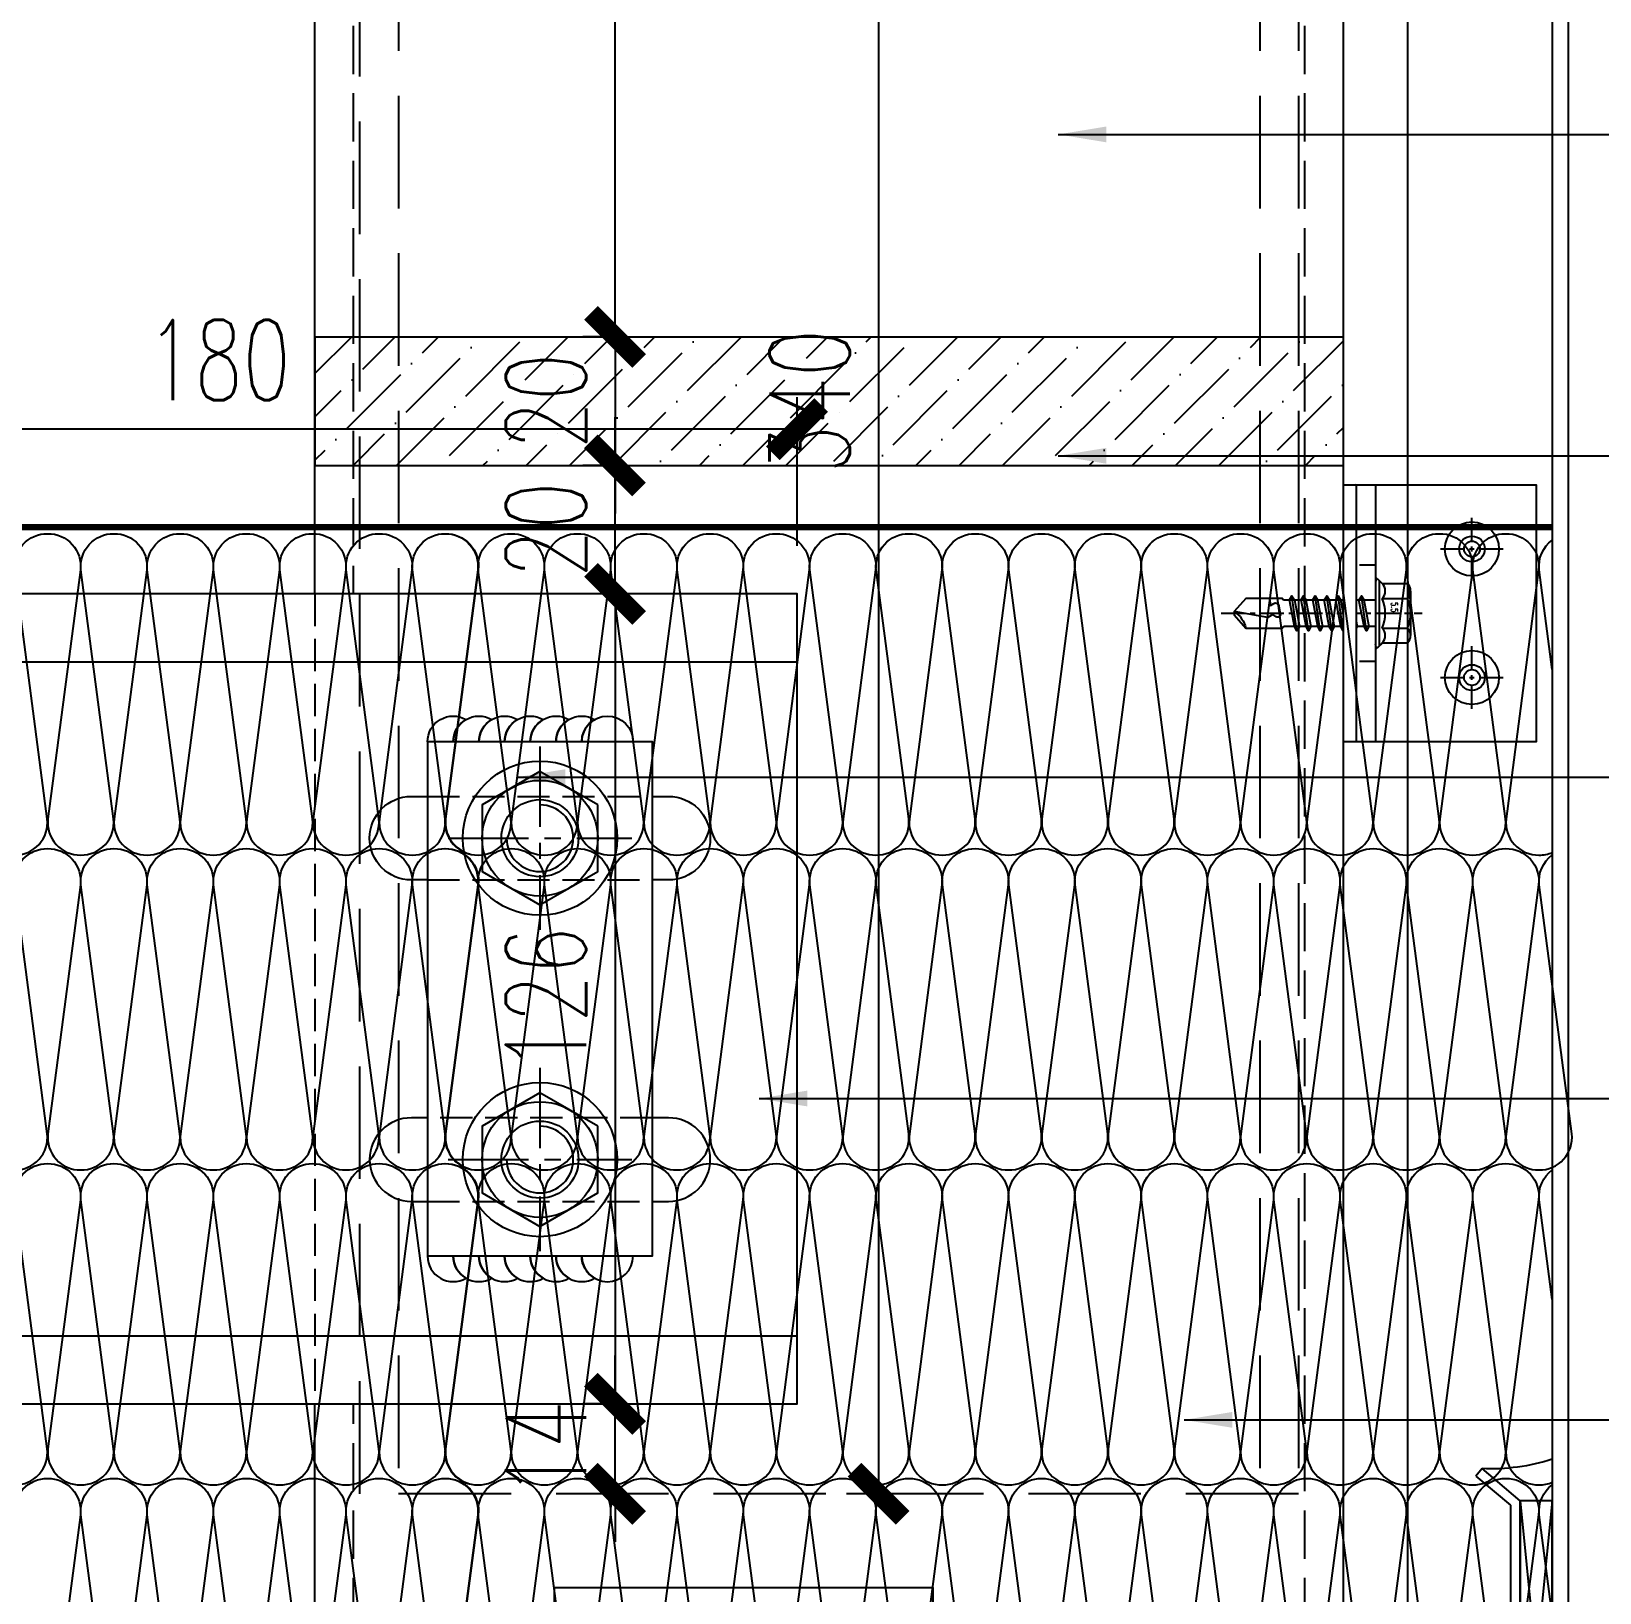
# Model space of a CAD drawing. Extents: x -160106 to 966792, y -663931 to 1550022.
# Drawn here: x -85073.4 to -84829.4, y -98543.8 to -98300.8 of the extents above; entities that cross this region are included whole.
import ezdxf
from ezdxf.enums import TextEntityAlignment as Align

# ---------------------------------------------------------------- set-up
doc = ezdxf.new("R2010")
doc.units = 0
for name, pattern in [('CENTER', [2, 1.25, -0.25, 0.25, -0.25]), ('ZN-CENTER', [2, 1.25, -0.25, 0.25, -0.25]), ('ZN-DASH', [0.35, 0.25, -0.1])]:
    doc.linetypes.add(name, pattern=pattern)
for name, color, linetype in [('!ZN1-填充-8', 8, 'Continuous'), ('!ZN3-不锈钢板幕墙-7', 7, 'Continuous'), ('!ZN3-铝板幕墙-3', 3, 'Continuous'), ('!ZN4-焊缝-8', 8, 'Continuous'), ('!ZN4-辅助材料-1', 1, 'Continuous'), ('!ZN4-配件-11', 11, 'Continuous'), ('!ZN5-钢材投影-40', 40, 'Continuous'), ('!ZN5-铝材投影-112', 112, 'Continuous'), ('!ZN6-虚线-8', 8, 'ZN-DASH'), ('!ZN6-轴线-1', 1, 'ZN-CENTER'), ('DIM', 173, 'Continuous')]:
    doc.layers.add(name, color=color, linetype=linetype)
doc.styles.add('DHTEXT-1', font='ROMANS.shx', dxfattribs={"width": 0.7, "bigfont": 'CHINESE.shx'})
doc.dimstyles.new('ZN5', dxfattribs={"dimscale": 5, "dimtxt": 2.5, "dimasz": 1.5, "dimexe": 1, "dimexo": 2, "dimgap": 0.9, "dimtad": 1, "dimdec": 0, "dimdsep": 46, "dimtxsty": 'DHTEXT-1', "dimblk": 'ARCHTICK', "dimcen": 2.5, "dimclrd": 173, "dimclre": 173, "dimclrt": 7, "dimazin": 2, "dimtfac": 1, "dimtdec": 0, "dimtix": 1, "dimtmove": 2, "dimatfit": 3, "dimfxl": 0, "dimtolj": 1, "dimtzin": 0, "dimarcsym": 0})

# ---------------------------------------------------------------- blocks, each defined once
blk = doc.blocks.new('*U1991')
at = {"ltscale": 10}
for p, q in [((-0.55, -5.12), (-0.55, 5.12)), ((-0.17, 5.48), (0, 4.84)), ((-5.45, -3.46), (-5.45, 3.46)), ((-1.02, 4.62), (-4.95, 4.62)), ((0, -4.84), (0, 4.84)), ((1.42, 2.73), (2.2, -2.73)), ((3.22, 2.73), (4, -2.73)), ((5.02, 2.73), (5.8, -2.73)), ((6.82, 2.73), (7.6, -2.73)), ((8.62, 2.73), (9.4, -2.73)), ((10.42, 2.73), (11.2, -2.73)), ((12.22, 2.73), (13, -2.73)), ((-1.02, 2.31), (-4.95, 2.31)), ((0, 2.08), (14.29, 2.08)), ((-1.02, -2.31), (-4.95, -2.31)), ((14.29, -2.09), (0, -2.09)), ((-1.02, -4.62), (-4.95, -4.62)), ((-0.17, -5.48), (0, -4.84))]:
    blk.add_line(p, q, dxfattribs=at)
at = {"color": 0, "linetype": 'ZN-CENTER', "ltscale": 3}
blk.add_line((24, 0), (-7.28, 0), dxfattribs=at)
at = {"ltscale": 10}
for points in [[(1.83, -2.09), (1.05, 2.08), (1.42, 2.73), (1.79, 2.08), (2.57, -2.09), (2.2, -2.73)], [(3.63, -2.09), (2.85, 2.08), (3.22, 2.73), (3.59, 2.08), (4.37, -2.09), (4, -2.73)], [(5.43, -2.09), (4.65, 2.08), (5.02, 2.73), (5.39, 2.08), (6.17, -2.09), (5.8, -2.73)], [(7.23, -2.09), (6.45, 2.08), (6.82, 2.73), (7.19, 2.08), (7.97, -2.09), (7.6, -2.73)], [(9.03, -2.09), (8.25, 2.08), (8.62, 2.73), (8.99, 2.08), (9.77, -2.09), (9.4, -2.73)], [(10.83, -2.09), (10.05, 2.08), (10.42, 2.73), (10.79, 2.08), (11.57, -2.09), (11.2, -2.73)], [(12.63, -2.09), (11.85, 2.08), (12.22, 2.73), (12.59, 2.08), (13.37, -2.09), (13, -2.73)]]:
    blk.add_lwpolyline(points, close=True, dxfattribs=at)
for points in [[(14.29, -2.09, -0.414214), (14.45, -2.24), (14.45, -2.32), (20.18, -2.32), (22, -0.26), (22, 0.26), (20.18, 2.32), (14.45, 2.32), (14.45, 2.24, -0.414214), (14.29, 2.08)], [(16.51, -2.32), (16.36, -1.2), (15.83, -1.52, -0.530462), (15.03, -1.17), (14.81, 0.1, -0.651316), (15.47, 0.54), (16, 0.21), (16.77, 0.66), (22, -0.26, -0.201226), (20.18, 2.32)]]:
    blk.add_lwpolyline(points, format="xyb", dxfattribs=at)
for centre, radius, start, end in [((7.48, -2.87), 11.32, 132.4922, 138.6064), ((-3.87, 3.46), 1.58, 133.1736, 226.8264), ((0.07, 3.46), 1.58, 133.1736, 226.8264), ((0.13, 0), 5.58, 155.5673, 204.4327), ((4.07, 0), 5.58, 155.5673, 204.4327), ((-3.87, -3.46), 1.58, 133.1736, 226.8264), ((0.07, -3.46), 1.58, 133.1736, 226.8264), ((7.48, 2.87), 11.32, 221.3936, 227.5078)]:
    blk.add_arc(centre, radius, start, end, dxfattribs=at)
at = {"layer": 'Defpoints', "color": 0, "ltscale": 10, "style": 'DHTEXT-1', "width": 0.7}
blk.add_text('5.5', height=1, rotation=90, dxfattribs=at).set_placement((-2.46, -0.93), align=Align.CENTER)
blk = doc.blocks.new('*U2070')
at = {"color": 0, "linetype": 'CENTER', "ltscale": 3}
for p, q in [((0, 4.88), (0, -4.88)), ((4.88, 0), (-4.88, 0))]:
    blk.add_line(p, q, dxfattribs=at)
at = {"linetype": 'ByBlock', "ltscale": 10}
for radius in [4.2, 2, 1.23]:
    blk.add_circle((0, 0), radius, dxfattribs=at)
blk = doc.blocks.new('*U2372')
at = {"layer": '!ZN1-填充-8'}
h = blk.add_hatch(dxfattribs=at)
h.set_pattern_fill('NET3', color=256, scale=0.75, angle=180, style=0)
h.set_pattern_definition([(180, (-1731.706, 294.7402), (-3e-16, -2.38125), []), (240, (-1731.706, 294.7402), (2.062223, -1.190625), []), (300, (-1731.706, 294.7402), (2.062223, 1.190625), [])])
h.paths.add_polyline_path([(20, 0), (-20, 0), (-20, -2), (20, -2)])
at = {"ltscale": 0.125}
blk.add_wipeout([(-20, -30), (20, -30), (20, -5), (-20, -5)], dxfattribs=at).dxf.layer = '!ZN6-虚线-8'
at = {"layer": '!ZN5-铝材投影-112', "ltscale": 0.25}
blk.add_line((-20, -5), (20, -5), dxfattribs=at)
at = {"layer": '!ZN5-铝材投影-112'}
blk.add_lwpolyline([(20, -2), (-20, -2), (-20, -30), (20, -30)], close=True, dxfattribs=at)
at = {"layer": '!ZN6-虚线-8', "linetype": 'ZN-DASH', "ltscale": 10}
for p, q in [((-7.5, -5), (-7.5, -2)), ((7.5, -5), (7.5, -2))]:
    blk.add_line(p, q, dxfattribs=at)
at = {"layer": '!ZN6-虚线-8', "color": 8, "linetype": 'ZN-DASH', "ltscale": 20}
blk.add_line((-20, -10), (20, -10), dxfattribs=at)
at = {"layer": '!ZN4-配件-11', "color": 1, "xscale": -1, "rotation": 270}
for name, p in [('*U1991', (0, -5)), ('*U2070', (-10, -20)), ('*U2070', (10, -20))]:
    blk.add_blockref(name, p, dxfattribs=at)
at = {"ltscale": 0.25}
blk.add_wipeout([(20, 0), (20, -2), (-20, -2), (-20, 0)], dxfattribs=at).dxf.layer = '!ZN4-辅助材料-1'
at = {"layer": '!ZN4-辅助材料-1'}
blk.add_lwpolyline([(20, 0), (-20, 0), (-20, -2), (20, -2)], close=True, dxfattribs=at)
blk = doc.blocks.new('*U2071')
at = {"layer": '!ZN3-铝板幕墙-3'}
blk.add_line((-13.5, -5), (-1221.1, -5), dxfattribs=at)
blk.add_lwpolyline([(-1221.1, -30), (-10, -30, 0.414214), (-8, -28), (-8, -5), (-10.5, -5), (-10.5, -27, -0.414214), (-11, -27.5), (-1221.1, -27.5)], format="xyb", dxfattribs=at)
blk = doc.blocks.new('20250830092254')
at = {"layer": '!ZN1-填充-8', "ltscale": 20}
h = blk.add_hatch(dxfattribs=at)
h.set_pattern_fill('ANSI36', color=256, scale=3)
h.set_pattern_definition([(45, (-125.52, 20), (2.5257, 9.26089), [11.90625, -2.38125, 0, -2.38125])])
h.paths.add_polyline_path([(85, 20), (85, 40), (-75, 40), (-75, 20)])
at = {"layer": '!ZN4-辅助材料-1', "color": 1, "ltscale": 0.1}
for p, q in [((-75, 40), (-75, 20)), ((85, 20), (85, 40))]:
    blk.add_line(p, q, dxfattribs=at)
at = {"layer": '!ZN5-钢材投影-40', "ltscale": 0.3}
for p, q in [((-75, 40), (85, 40)), ((-75, 20), (85, 20))]:
    blk.add_line(p, q, dxfattribs=at)
at = {"layer": '!ZN6-虚线-8', "color": 8, "linetype": 'ZN-DASH', "ltscale": 70}
for p, q in [((-62, 200), (-62, -140)), ((72, 200), (72, -140))]:
    blk.add_line(p, q, dxfattribs=at)
blk.add_lwpolyline([(78, 200), (78, -140), (-68, -140), (-68, 200)], close=True, dxfattribs=at)
blk = doc.blocks.new('20250830085615')
at = {"layer": '!ZN1-填充-8', "const_width": 1}
blk.add_lwpolyline([(297.5, 201.5), (1.5, 201.5)], dxfattribs=at)
at = {"layer": '!ZN1-填充-8', "ltscale": 30, "extrusion": (0, 1.22465e-16, -1)}
for points in [[(-58.24, 150.5, -0.451718), (-63.35, 156.13), (-58.28, 194.87, 0.451718), (-63.4, 200.5, 0.451718), (-68.51, 194.87), (-63.44, 156.13, -0.451718), (-68.55, 150.5, -0.451718), (-73.67, 156.13), (-68.59, 194.87, 0.451718), (-73.71, 200.5, 0.451718), (-78.83, 194.87), (-73.75, 156.13, -0.451718), (-78.87, 150.5, -0.451718), (-83.99, 156.13), (-78.91, 194.87, 0.451718), (-84.03, 200.5, 0.451718), (-89.14, 194.87), (-84.07, 156.13, -0.451718), (-89.19, 150.5, -0.451718), (-94.3, 156.13), (-89.23, 194.87, 0.451718), (-94.34, 200.5, 0.451718), (-99.46, 194.87), (-94.38, 156.13, -0.451718), (-99.5, 150.5, -0.451718), (-104.62, 156.13), (-99.54, 194.87, 0.451718), (-104.66, 200.5, 0.451718), (-109.78, 194.87), (-104.7, 156.13, -0.451718), (-109.82, 150.5, -0.451718), (-114.93, 156.13), (-109.86, 194.87, 0.451718), (-114.98, 200.5, 0.451718), (-120.09, 194.87), (-115.02, 156.13, -0.451718), (-120.13, 150.5, -0.451718), (-125.25, 156.13), (-120.17, 194.87, 0.451718), (-125.29, 200.5, 0.451718), (-130.41, 194.87), (-125.33, 156.13, -0.3706), (-129.06, 150.67, -0.3706)], [(-125.21, 200.5, 0.451718), (-130.33, 194.87), (-125.25, 156.13, -0.451718), (-130.37, 150.5, -0.451718), (-135.49, 156.13), (-130.41, 194.87, 0.451718), (-135.53, 200.5, 0.451718), (-140.65, 194.87), (-135.57, 156.13, -0.451718), (-140.69, 150.5, -0.451718), (-145.8, 156.13), (-140.73, 194.87, 0.451718), (-145.84, 200.5, 0.451718), (-150.96, 194.87), (-145.89, 156.13, -0.451718), (-151, 150.5, -0.451718), (-156.12, 156.13), (-151.04, 194.87, 0.451718), (-156.16, 200.5, 0.451718), (-161.28, 194.87), (-156.2, 156.13, -0.451718), (-161.32, 150.5, -0.451718), (-166.44, 156.13), (-161.36, 194.87, 0.451718), (-166.48, 200.5, 0.451718), (-171.59, 194.87), (-166.52, 156.13, -0.451718), (-171.63, 150.5, -0.451718), (-176.75, 156.13), (-171.68, 194.87, 0.451718), (-176.79, 200.5, 0.451718), (-181.91, 194.87), (-176.83, 156.13, -0.451718), (-181.95, 150.5, -0.451718), (-187.07, 156.13), (-181.99, 194.87, 0.451718), (-187.11, 200.5, 0.451718), (-192.23, 194.87), (-187.15, 156.13, -0.451718), (-192.27, 150.5, -0.451718), (-197.38, 156.13), (-192.31, 194.87, 0.451718), (-197.42, 200.5, 0.451718), (-202.54, 194.87), (-197.47, 156.13, -0.451718), (-202.58, 150.5, -0.451718), (-207.7, 156.13), (-202.62, 194.87, 0.451718), (-207.74, 200.5, 0.451718), (-212.86, 194.87), (-207.78, 156.13, -0.451718), (-212.9, 150.5, -0.451718), (-218.01, 156.13), (-212.94, 194.87, 0.451718), (-218.06, 200.5, 0.451718), (-223.17, 194.87), (-218.1, 156.13, -0.451718), (-223.21, 150.5, -0.451718), (-228.33, 156.13), (-223.25, 194.87, 0.451718), (-228.37, 200.5, 0.451718), (-233.49, 194.87), (-228.41, 156.13, -0.451718), (-233.53, 150.5, -0.451718), (-238.65, 156.13), (-233.57, 194.87, 0.300004), (-236.11, 199.84, 0.300004)], [(-228.37, 200.5, 0.451718), (-233.49, 194.87), (-228.41, 156.13, -0.451718), (-233.53, 150.5, -0.451718), (-238.65, 156.13), (-233.57, 194.87, 0.451718), (-238.69, 200.5, 0.451718), (-243.8, 194.87), (-238.73, 156.13, -0.451718), (-243.85, 150.5, -0.451718), (-248.96, 156.13), (-243.89, 194.87, 0.451718), (-249, 200.5, 0.451718), (-254.12, 194.87), (-249.04, 156.13, -0.451718), (-254.16, 150.5, -0.451718), (-259.28, 156.13), (-254.2, 194.87, 0.451718), (-259.32, 200.5, 0.451718), (-264.44, 194.87), (-259.36, 156.13, -0.451718), (-264.48, 150.5, -0.451718), (-269.59, 156.13), (-264.52, 194.87, 0.451718), (-269.64, 200.5, 0.451718), (-274.75, 194.87), (-269.68, 156.13, -0.451718), (-274.79, 150.5, -0.451718), (-279.91, 156.13), (-274.83, 194.87, 0.451718), (-279.95, 200.5, 0.451718), (-285.07, 194.87), (-279.99, 156.13, -0.451718), (-285.11, 150.5, -0.451718), (-290.23, 156.13), (-285.15, 194.87, 0.451718), (-290.27, 200.5, 0.451718), (-295.38, 194.87), (-290.31, 156.13, -0.451718), (-295.43, 150.5, -0.105439), (-297.5, 150.91, -0.105439)], [(-297.5, 179.35), (-295.47, 194.87, 0.267959), (-297.5, 199.51)], [(-58.24, 101.5, -0.451718), (-63.35, 107.13), (-58.28, 145.87, 0.451718), (-63.4, 151.5, 0.451718), (-68.51, 145.87), (-63.44, 107.13, -0.451718), (-68.55, 101.5, -0.451718), (-73.67, 107.13), (-68.59, 145.87, 0.451718), (-73.71, 151.5, 0.451718), (-78.83, 145.87), (-73.75, 107.13, -0.451718), (-78.87, 101.5, -0.451718), (-83.99, 107.13), (-78.91, 145.87, 0.451718), (-84.03, 151.5, 0.451718), (-89.14, 145.87), (-84.07, 107.13, -0.451718), (-89.19, 101.5, -0.451718), (-94.3, 107.13), (-89.23, 145.87, 0.451718), (-94.34, 151.5, 0.451718), (-99.46, 145.87), (-94.38, 107.13, -0.451718), (-99.5, 101.5, -0.451718), (-104.62, 107.13), (-99.54, 145.87, 0.451718), (-104.66, 151.5, 0.451718), (-109.78, 145.87), (-104.7, 107.13, -0.451718), (-109.82, 101.5, -0.451718), (-114.93, 107.13), (-109.86, 145.87, 0.451718), (-114.98, 151.5, 0.451718), (-120.09, 145.87), (-115.02, 107.13, -0.451718), (-120.13, 101.5, -0.451718), (-125.25, 107.13), (-120.17, 145.87, 0.451718), (-125.29, 151.5, 0.451718), (-130.41, 145.87), (-125.33, 107.13, -0.3706), (-129.06, 101.67, -0.3706)], [(-125.21, 151.5, 0.451718), (-130.33, 145.87), (-125.25, 107.13, -0.451718), (-130.37, 101.5, -0.451718), (-135.49, 107.13), (-130.41, 145.87, 0.451718), (-135.53, 151.5, 0.451718), (-140.65, 145.87), (-135.57, 107.13, -0.451718), (-140.69, 101.5, -0.451718), (-145.8, 107.13), (-140.73, 145.87, 0.451718), (-145.84, 151.5, 0.451718), (-150.96, 145.87), (-145.89, 107.13, -0.451718), (-151, 101.5, -0.451718), (-156.12, 107.13), (-151.04, 145.87, 0.451718), (-156.16, 151.5, 0.451718), (-161.28, 145.87), (-156.2, 107.13, -0.451718), (-161.32, 101.5, -0.451718), (-166.44, 107.13), (-161.36, 145.87, 0.451718), (-166.48, 151.5, 0.451718), (-171.59, 145.87), (-166.52, 107.13, -0.451718), (-171.63, 101.5, -0.451718), (-176.75, 107.13), (-171.68, 145.87, 0.451718), (-176.79, 151.5, 0.451718), (-181.91, 145.87), (-176.83, 107.13, -0.451718), (-181.95, 101.5, -0.451718), (-187.07, 107.13), (-181.99, 145.87, 0.451718), (-187.11, 151.5, 0.451718), (-192.23, 145.87), (-187.15, 107.13, -0.451718), (-192.27, 101.5, -0.451718), (-197.38, 107.13), (-192.31, 145.87, 0.451718), (-197.42, 151.5, 0.451718), (-202.54, 145.87), (-197.47, 107.13, -0.451718), (-202.58, 101.5, -0.451718), (-207.7, 107.13), (-202.62, 145.87, 0.451718), (-207.74, 151.5, 0.451718), (-212.86, 145.87), (-207.78, 107.13, -0.451718), (-212.9, 101.5, -0.451718), (-218.01, 107.13), (-212.94, 145.87, 0.451718), (-218.06, 151.5, 0.451718), (-223.17, 145.87), (-218.1, 107.13, -0.451718), (-223.21, 101.5, -0.451718), (-228.33, 107.13), (-223.25, 145.87, 0.451718), (-228.37, 151.5, 0.451718), (-233.49, 145.87), (-228.41, 107.13, -0.451718), (-233.53, 101.5, -0.451718), (-238.65, 107.13), (-233.57, 145.87, 0.300004), (-236.11, 150.84, 0.300004)], [(-228.37, 151.5, 0.451718), (-233.49, 145.87), (-228.41, 107.13, -0.451718), (-233.53, 101.5, -0.451718), (-238.65, 107.13), (-233.57, 145.87, 0.451718), (-238.69, 151.5, 0.451718), (-243.8, 145.87), (-238.73, 107.13, -0.451718), (-243.85, 101.5, -0.451718), (-248.96, 107.13), (-243.89, 145.87, 0.451718), (-249, 151.5, 0.451718), (-254.12, 145.87), (-249.04, 107.13, -0.451718), (-254.16, 101.5, -0.451718), (-259.28, 107.13), (-254.2, 145.87, 0.451718), (-259.32, 151.5, 0.451718), (-264.44, 145.87), (-259.36, 107.13, -0.451718), (-264.48, 101.5, -0.451718), (-269.59, 107.13), (-264.52, 145.87, 0.451718), (-269.64, 151.5, 0.451718), (-274.75, 145.87), (-269.68, 107.13, -0.451718), (-274.79, 101.5, -0.451718), (-279.91, 107.13), (-274.83, 145.87, 0.451718), (-279.95, 151.5, 0.451718), (-285.07, 145.87), (-279.99, 107.13, -0.451718), (-285.11, 101.5, -0.451718), (-290.23, 107.13), (-285.15, 145.87, 0.451718), (-290.27, 151.5, 0.451718), (-295.38, 145.87), (-290.31, 107.13, -0.451718), (-295.43, 101.5, -0.451718), (-300.54, 107.13), (-295.47, 145.87, 0.267959), (-297.5, 150.51, 0.267959)], [(-58.24, 52.5, -0.451718), (-63.35, 58.13), (-58.28, 96.87, 0.451718), (-63.4, 102.5, 0.451718), (-68.51, 96.87), (-63.44, 58.13, -0.451718), (-68.55, 52.5, -0.451718), (-73.67, 58.13), (-68.59, 96.87, 0.451718), (-73.71, 102.5, 0.451718), (-78.83, 96.87), (-73.75, 58.13, -0.451718), (-78.87, 52.5, -0.451718), (-83.99, 58.13), (-78.91, 96.87, 0.451718), (-84.03, 102.5, 0.451718), (-89.14, 96.87), (-84.07, 58.13, -0.451718), (-89.19, 52.5, -0.451718), (-94.3, 58.13), (-89.23, 96.87, 0.451718), (-94.34, 102.5, 0.451718), (-99.46, 96.87), (-94.38, 58.13, -0.451718), (-99.5, 52.5, -0.451718), (-104.62, 58.13), (-99.54, 96.87, 0.451718), (-104.66, 102.5, 0.451718), (-109.78, 96.87), (-104.7, 58.13, -0.451718), (-109.82, 52.5, -0.451718), (-114.93, 58.13), (-109.86, 96.87, 0.451718), (-114.98, 102.5, 0.451718), (-120.09, 96.87), (-115.02, 58.13, -0.451718), (-120.13, 52.5, -0.451718), (-125.25, 58.13), (-120.17, 96.87, 0.451718), (-125.29, 102.5, 0.451718), (-130.41, 96.87), (-125.33, 58.13, -0.3706), (-129.06, 52.67, -0.3706)], [(-125.21, 102.5, 0.451718), (-130.33, 96.87), (-125.25, 58.13, -0.451718), (-130.37, 52.5, -0.451718), (-135.49, 58.13), (-130.41, 96.87, 0.451718), (-135.53, 102.5, 0.451718), (-140.65, 96.87), (-135.57, 58.13, -0.451718), (-140.69, 52.5, -0.451718), (-145.8, 58.13), (-140.73, 96.87, 0.451718), (-145.84, 102.5, 0.451718), (-150.96, 96.87), (-145.89, 58.13, -0.451718), (-151, 52.5, -0.451718), (-156.12, 58.13), (-151.04, 96.87, 0.451718), (-156.16, 102.5, 0.451718), (-161.28, 96.87), (-156.2, 58.13, -0.451718), (-161.32, 52.5, -0.451718), (-166.44, 58.13), (-161.36, 96.87, 0.451718), (-166.48, 102.5, 0.451718), (-171.59, 96.87), (-166.52, 58.13, -0.451718), (-171.63, 52.5, -0.451718), (-176.75, 58.13), (-171.68, 96.87, 0.451718), (-176.79, 102.5, 0.451718), (-181.91, 96.87), (-176.83, 58.13, -0.451718), (-181.95, 52.5, -0.451718), (-187.07, 58.13), (-181.99, 96.87, 0.451718), (-187.11, 102.5, 0.451718), (-192.23, 96.87), (-187.15, 58.13, -0.451718), (-192.27, 52.5, -0.451718), (-197.38, 58.13), (-192.31, 96.87, 0.451718), (-197.42, 102.5, 0.451718), (-202.54, 96.87), (-197.47, 58.13, -0.451718), (-202.58, 52.5, -0.451718), (-207.7, 58.13), (-202.62, 96.87, 0.451718), (-207.74, 102.5, 0.451718), (-212.86, 96.87), (-207.78, 58.13, -0.451718), (-212.9, 52.5, -0.451718), (-218.01, 58.13), (-212.94, 96.87, 0.451718), (-218.06, 102.5, 0.451718), (-223.17, 96.87), (-218.1, 58.13, -0.451718), (-223.21, 52.5, -0.451718), (-228.33, 58.13), (-223.25, 96.87, 0.451718), (-228.37, 102.5, 0.451718), (-233.49, 96.87), (-228.41, 58.13, -0.451718), (-233.53, 52.5, -0.451718), (-238.65, 58.13), (-233.57, 96.87, 0.300004), (-236.11, 101.84, 0.300004)], [(-228.37, 102.5, 0.451718), (-233.49, 96.87), (-228.41, 58.13, -0.451718), (-233.53, 52.5, -0.451718), (-238.65, 58.13), (-233.57, 96.87, 0.451718), (-238.69, 102.5, 0.451718), (-243.8, 96.87), (-238.73, 58.13, -0.451718), (-243.85, 52.5, -0.451718), (-248.96, 58.13), (-243.89, 96.87, 0.451718), (-249, 102.5, 0.451718), (-254.12, 96.87), (-249.04, 58.13, -0.451718), (-254.16, 52.5, -0.451718), (-259.28, 58.13), (-254.2, 96.87, 0.451718), (-259.32, 102.5, 0.451718), (-264.44, 96.87), (-259.36, 58.13, -0.451718), (-264.48, 52.5, -0.451718), (-269.59, 58.13), (-264.52, 96.87, 0.451718), (-269.64, 102.5, 0.451718), (-274.75, 96.87), (-269.68, 58.13, -0.451718), (-274.79, 52.5, -0.451718), (-279.91, 58.13), (-274.83, 96.87, 0.451718), (-279.95, 102.5, 0.451718), (-285.07, 96.87), (-279.99, 58.13, -0.451718), (-285.11, 52.5, -0.451718), (-290.23, 58.13), (-285.15, 96.87, 0.451718), (-290.27, 102.5, 0.451718), (-295.38, 96.87), (-290.31, 58.13, -0.451718), (-295.43, 52.5, -0.105439), (-297.5, 52.91, -0.105439)], [(-297.5, 81.35), (-295.47, 96.87, 0.267959), (-297.5, 101.51)], [(-58.28, 47.87, 0.451718), (-63.4, 53.5, 0.451718), (-68.51, 47.87), (-63.44, 9.13, -0.451718)], [(-73.67, 9.13), (-68.59, 47.87, 0.451718), (-73.71, 53.5, 0.451718), (-78.83, 47.87), (-73.75, 9.13, -0.451718)], [(-83.99, 9.13), (-78.91, 47.87, 0.451718), (-84.03, 53.5, 0.451718), (-89.14, 47.87), (-84.07, 9.13, -0.451718)], [(-94.3, 9.13), (-89.23, 47.87, 0.451718), (-94.34, 53.5, 0.451718), (-99.46, 47.87), (-94.38, 9.13, -0.451718)], [(-104.62, 9.13), (-99.54, 47.87, 0.451718), (-104.66, 53.5, 0.451718), (-109.78, 47.87), (-104.7, 9.13, -0.451718)], [(-114.93, 9.13), (-109.86, 47.87, 0.451718), (-114.98, 53.5, 0.451718), (-120.09, 47.87), (-115.02, 9.13, -0.451718)], [(-125.25, 9.13), (-120.17, 47.87, 0.451718), (-125.29, 53.5, 0.451718), (-130.41, 47.87), (-125.33, 9.13, -0.3706)], [(-125.21, 53.5, 0.451718), (-130.33, 47.87), (-125.25, 9.13, -0.451718)], [(-135.49, 9.13), (-130.41, 47.87, 0.451718), (-135.53, 53.5, 0.451718), (-140.65, 47.87), (-135.57, 9.13, -0.451718)], [(-145.8, 9.13), (-140.73, 47.87, 0.451718), (-145.84, 53.5, 0.451718), (-150.96, 47.87), (-145.89, 9.13, -0.451718)], [(-156.12, 9.13), (-151.04, 47.87, 0.451718), (-156.16, 53.5, 0.451718), (-161.28, 47.87), (-156.2, 9.13, -0.451718)], [(-166.44, 9.13), (-161.36, 47.87, 0.451718), (-166.48, 53.5, 0.451718), (-171.59, 47.87), (-166.52, 9.13, -0.451718)], [(-176.75, 9.13), (-171.68, 47.87, 0.451718), (-176.79, 53.5, 0.451718), (-181.91, 47.87), (-176.83, 9.13, -0.451718)], [(-187.07, 9.13), (-181.99, 47.87, 0.451718), (-187.11, 53.5, 0.451718), (-192.23, 47.87), (-187.15, 9.13, -0.451718)], [(-197.38, 9.13), (-192.31, 47.87, 0.451718), (-197.42, 53.5, 0.451718), (-202.54, 47.87), (-197.47, 9.13, -0.451718)], [(-207.7, 9.13), (-202.62, 47.87, 0.451718), (-207.74, 53.5, 0.451718), (-212.86, 47.87), (-207.78, 9.13, -0.451718)], [(-218.01, 9.13), (-212.94, 47.87, 0.451718), (-218.06, 53.5, 0.451718), (-223.17, 47.87), (-218.1, 9.13, -0.451718)], [(-228.33, 9.13), (-223.25, 47.87, 0.451718), (-228.37, 53.5, 0.451718), (-233.49, 47.87), (-228.41, 9.13, -0.451718)], [(-238.65, 9.13), (-233.57, 47.87, 0.300004), (-236.11, 52.84, 0.300004)], [(-228.37, 53.5, 0.451718), (-233.49, 47.87), (-228.41, 9.13, -0.451718)], [(-238.65, 9.13), (-233.57, 47.87, 0.451718), (-238.69, 53.5, 0.451718), (-243.8, 47.87), (-238.73, 9.13, -0.451718)], [(-248.96, 9.13), (-243.89, 47.87, 0.451718), (-249, 53.5, 0.451718), (-254.12, 47.87), (-249.04, 9.13, -0.451718)], [(-259.28, 9.13), (-254.2, 47.87, 0.451718), (-259.32, 53.5, 0.451718), (-264.44, 47.87), (-259.36, 9.13, -0.451718)], [(-269.59, 9.13), (-264.52, 47.87, 0.451718), (-269.64, 53.5, 0.451718), (-274.75, 47.87), (-269.68, 9.13, -0.451718)], [(-279.91, 9.13), (-274.83, 47.87, 0.451718), (-279.95, 53.5, 0.451718), (-285.07, 47.87), (-279.99, 9.13, -0.451718)], [(-290.23, 9.13), (-285.15, 47.87, 0.451718), (-290.27, 53.5, 0.451718), (-295.38, 47.87), (-290.31, 9.13, -0.451718)], [(-297.5, 32.35), (-295.47, 47.87, 0.267959), (-297.5, 52.51)]]:
    blk.add_lwpolyline(points, format="xyb", dxfattribs=at)
at = {"layer": '!ZN3-不锈钢板幕墙-7'}
for p, q in [((286.58, 55.03), (285.61, 53.88)), ((285.61, 53.88), (291, 49.33)), ((292.5, 50.03), (286.58, 55.03))]:
    blk.add_line(p, q, dxfattribs=at)
blk.add_lwpolyline([(291, 49.33), (291, 1.5), (1.5, 1.5), (1.5, 216.05), (11.31, 228.49), (10.13, 229.42), (0, 216.57), (0, 0), (292.5, 0), (292.5, 50.03)], dxfattribs=at)
at = {"layer": '!ZN4-辅助材料-1', "ltscale": 0.1}
for p, q in [((297.5, 50.03), (292.5, 0)), ((292.5, 50.03), (297.5, 0))]:
    blk.add_line(p, q, dxfattribs=at)
blk.add_lwpolyline([(297.5, 56.51, -0.091199), (286.58, 55.03, 1.546324)], format="xyb", dxfattribs=at)
blk.add_lwpolyline([(292.5, 0), (297.5, 0), (297.5, 50.03), (292.5, 50.03)], close=True, dxfattribs=at)
at = {"ltscale": 20}
blk.add_lwpolyline([(142.19, 36.5), (142.19, 1.5), (201.19, 1.5), (201.19, 36.5)], close=True, dxfattribs=at)
blk = doc.blocks.new('_ArchTick')
at = {"color": 0, "linetype": 'ByBlock', "const_width": 0.4}
blk.add_lwpolyline([(-0.5, -0.5), (0.5, 0.5)], dxfattribs=at)
blk = doc.blocks.new('*D2094')
at = {"layer": 'Defpoints', "color": 0, "ltscale": 50, "transparency": 16777216}
for p in [(-84972.05, -98388.37), (-84982.55, -98514.37), (-84972.05, -98514.37)]:
    blk.add_point(p, dxfattribs=at)
at = {"layer": 'DIM', "color": 173, "linetype": 'ByBlock', "lineweight": -2, "ltscale": 50, "transparency": 16777216}
for p, q in [((-84982.05, -98388.37), (-84987.55, -98388.37)), ((-84982.55, -98388.37), (-84982.55, -98514.37)), ((-84982.05, -98514.37), (-84987.55, -98514.37))]:
    blk.add_line(p, q, dxfattribs=at)
at = {"layer": 'DIM', "color": 173, "lineweight": -2, "ltscale": 50, "transparency": 16777216, "xscale": 7.5, "yscale": 7.5, "zscale": 7.5}
for p, rotation in [((-84982.55, -98388.37), 90), ((-84982.55, -98514.37), 270)]:
    blk.add_blockref('_ArchTick', p, dxfattribs=dict(at, rotation=rotation))
at = {"layer": 'DIM', "color": 7, "ltscale": 50, "transparency": 16777216, "insert": (-84993.3, -98451.37), "char_height": 12.5, "attachment_point": 5, "rotation": 90, "style": 'DHTEXT-1'}
blk.add_mtext('\\A1;126', dxfattribs=at)
blk = doc.blocks.new('*D2095')
at = {"layer": 'Defpoints', "color": 0, "ltscale": 50, "transparency": 16777216}
for p in [(-84982.55, -98368.37), (-84972.05, -98368.37), (-84972.05, -98388.37)]:
    blk.add_point(p, dxfattribs=at)
at = {"layer": 'DIM', "color": 173, "linetype": 'ByBlock', "lineweight": -2, "ltscale": 50, "transparency": 16777216}
for p, q in [((-84982.55, -98368.37), (-84982.55, -98360.87)), ((-84982.05, -98368.37), (-84987.55, -98368.37)), ((-84982.55, -98388.37), (-84982.55, -98368.37)), ((-84982.05, -98388.37), (-84987.55, -98388.37)), ((-84982.55, -98388.37), (-84982.55, -98395.87))]:
    blk.add_line(p, q, dxfattribs=at)
at = {"layer": 'DIM', "color": 173, "lineweight": -2, "ltscale": 50, "transparency": 16777216, "xscale": 7.5, "yscale": 7.5, "zscale": 7.5}
for p, rotation in [((-84982.55, -98368.37), 270), ((-84982.55, -98388.37), 90)]:
    blk.add_blockref('_ArchTick', p, dxfattribs=dict(at, rotation=rotation))
at = {"layer": 'DIM', "color": 7, "ltscale": 50, "transparency": 16777216, "insert": (-84993.3, -98378.37), "char_height": 12.5, "attachment_point": 5, "rotation": 90, "style": 'DHTEXT-1'}
blk.add_mtext('\\A1;20', dxfattribs=at)
blk = doc.blocks.new('*D2096')
at = {"layer": 'Defpoints', "color": 0, "ltscale": 50, "transparency": 16777216}
for p in [(-84972.05, -98348.37), (-84982.55, -98368.37), (-84972.05, -98368.37)]:
    blk.add_point(p, dxfattribs=at)
at = {"layer": 'DIM', "color": 173, "linetype": 'ByBlock', "lineweight": -2, "ltscale": 50, "transparency": 16777216}
for p, q in [((-84982.55, -98348.37), (-84982.55, -98340.87)), ((-84982.05, -98348.37), (-84987.55, -98348.37)), ((-84982.55, -98348.37), (-84982.55, -98368.37)), ((-84982.05, -98368.37), (-84987.55, -98368.37)), ((-84982.55, -98368.37), (-84982.55, -98375.87))]:
    blk.add_line(p, q, dxfattribs=at)
at = {"layer": 'DIM', "color": 173, "lineweight": -2, "ltscale": 50, "transparency": 16777216, "xscale": 7.5, "yscale": 7.5, "zscale": 7.5}
for p, rotation in [((-84982.55, -98348.37), 270), ((-84982.55, -98368.37), 90)]:
    blk.add_blockref('_ArchTick', p, dxfattribs=dict(at, rotation=rotation))
at = {"layer": 'DIM', "color": 7, "ltscale": 50, "transparency": 16777216, "insert": (-84993.3, -98358.37), "char_height": 12.5, "attachment_point": 5, "rotation": 90, "style": 'DHTEXT-1'}
blk.add_mtext('\\A1;20', dxfattribs=at)
blk = doc.blocks.new('*D2097')
at = {"layer": 'Defpoints', "color": 0, "ltscale": 50, "transparency": 16777216}
for p in [(-84982.55, -98188.37), (-84972.05, -98188.37), (-84972.05, -98348.37)]:
    blk.add_point(p, dxfattribs=at)
at = {"layer": 'DIM', "color": 173, "linetype": 'ByBlock', "lineweight": -2, "ltscale": 50, "transparency": 16777216}
for p, q in [((-84982.05, -98188.37), (-84987.55, -98188.37)), ((-84982.55, -98348.37), (-84982.55, -98188.37)), ((-84982.05, -98348.37), (-84987.55, -98348.37))]:
    blk.add_line(p, q, dxfattribs=at)
at = {"layer": 'DIM', "color": 173, "lineweight": -2, "ltscale": 50, "transparency": 16777216, "xscale": 7.5, "yscale": 7.5, "zscale": 7.5}
for p, rotation in [((-84982.55, -98188.37), 90), ((-84982.55, -98348.37), 270)]:
    blk.add_blockref('_ArchTick', p, dxfattribs=dict(at, rotation=rotation))
at = {"layer": 'DIM', "color": 7, "ltscale": 50, "transparency": 16777216, "insert": (-84993.3, -98268.37), "char_height": 12.5, "attachment_point": 5, "rotation": 90, "style": 'DHTEXT-1'}
blk.add_mtext('\\A1;160', dxfattribs=at)
blk = doc.blocks.new('*D2098')
at = {"layer": 'Defpoints', "color": 0, "ltscale": 50, "transparency": 16777216}
for p in [(-84982.55, -98514.37), (-84972.05, -98514.37), (-84969.19, -98528.37)]:
    blk.add_point(p, dxfattribs=at)
at = {"layer": 'DIM', "color": 173, "linetype": 'ByBlock', "lineweight": -2, "ltscale": 50, "transparency": 16777216}
for p, q in [((-84982.55, -98514.37), (-84982.55, -98506.87)), ((-84982.05, -98514.37), (-84987.55, -98514.37)), ((-84982.55, -98528.37), (-84982.55, -98514.37)), ((-84979.19, -98528.37), (-84987.55, -98528.37)), ((-84982.55, -98528.37), (-84982.55, -98535.87))]:
    blk.add_line(p, q, dxfattribs=at)
at = {"layer": 'DIM', "color": 173, "lineweight": -2, "ltscale": 50, "transparency": 16777216, "xscale": 7.5, "yscale": 7.5, "zscale": 7.5}
for p, rotation in [((-84982.55, -98514.37), 270), ((-84982.55, -98528.37), 90)]:
    blk.add_blockref('_ArchTick', p, dxfattribs=dict(at, rotation=rotation))
at = {"layer": 'DIM', "color": 7, "ltscale": 50, "transparency": 16777216, "insert": (-84993.3, -98521.37), "char_height": 12.5, "attachment_point": 5, "rotation": 90, "style": 'DHTEXT-1'}
blk.add_mtext('\\A1;14', dxfattribs=at)
blk = doc.blocks.new('*D2099')
at = {"layer": 'Defpoints', "color": 0, "ltscale": 50, "transparency": 16777216}
for p in [(-84941.53, -98188.37), (-84929.19, -98188.37), (-84929.19, -98528.37)]:
    blk.add_point(p, dxfattribs=at)
at = {"layer": 'DIM', "color": 173, "linetype": 'ByBlock', "lineweight": -2, "ltscale": 50, "transparency": 16777216}
for p, q in [((-84939.19, -98188.37), (-84946.53, -98188.37)), ((-84941.53, -98528.37), (-84941.53, -98188.37)), ((-84939.19, -98528.37), (-84946.53, -98528.37))]:
    blk.add_line(p, q, dxfattribs=at)
at = {"layer": 'DIM', "color": 173, "lineweight": -2, "ltscale": 50, "transparency": 16777216, "xscale": 7.5, "yscale": 7.5, "zscale": 7.5}
for p, rotation in [((-84941.53, -98188.37), 90), ((-84941.53, -98528.37), 270)]:
    blk.add_blockref('_ArchTick', p, dxfattribs=dict(at, rotation=rotation))
at = {"layer": 'DIM', "color": 7, "ltscale": 50, "transparency": 16777216, "insert": (-84952.28, -98358.37), "char_height": 12.5, "attachment_point": 5, "rotation": 90, "style": 'DHTEXT-1'}
blk.add_mtext('\\A1;340', dxfattribs=at)
blk = doc.blocks.new('*D2106')
at = {"layer": 'Defpoints', "color": 0, "ltscale": 50, "transparency": 16777216}
for p in [(-84834.23, -98241.37), (-84834.23, -99462.47), (-84761.93, -99462.47)]:
    blk.add_point(p, dxfattribs=at)
at = {"layer": 'DIM', "color": 173, "linetype": 'ByBlock', "lineweight": -2, "ltscale": 50, "transparency": 16777216}
for p, q in [((-84824.23, -98241.37), (-84756.93, -98241.37)), ((-84761.93, -98241.37), (-84761.93, -99462.47)), ((-84824.23, -99462.47), (-84756.93, -99462.47))]:
    blk.add_line(p, q, dxfattribs=at)
at = {"layer": 'DIM', "color": 173, "lineweight": -2, "ltscale": 50, "transparency": 16777216, "xscale": 7.5, "yscale": 7.5, "zscale": 7.5}
for p, rotation in [((-84761.93, -98241.37), 90), ((-84761.93, -99462.47), 270)]:
    blk.add_blockref('_ArchTick', p, dxfattribs=dict(at, rotation=rotation))
at = {"layer": 'DIM', "color": 7, "ltscale": 50, "transparency": 16777216, "insert": (-84772.68, -98851.92), "char_height": 12.5, "attachment_point": 5, "rotation": 90, "style": 'DHTEXT-1'}
blk.add_mtext('\\A1;DIM', dxfattribs=at)
blk = doc.blocks.new('*D2108')
at = {"layer": 'Defpoints', "color": 0, "ltscale": 50, "transparency": 16777216}
for p in [(-85134.23, -98362.74), (-85134.23, -98390.87), (-84954.23, -98390.87)]:
    blk.add_point(p, dxfattribs=at)
at = {"layer": 'DIM', "color": 173, "linetype": 'ByBlock', "lineweight": -2, "ltscale": 50, "transparency": 16777216}
for p, q in [((-85134.23, -98380.87), (-85134.23, -98357.74)), ((-84954.23, -98380.87), (-84954.23, -98357.74)), ((-84954.23, -98362.74), (-85134.23, -98362.74))]:
    blk.add_line(p, q, dxfattribs=at)
at = {"layer": 'DIM', "color": 173, "lineweight": -2, "ltscale": 50, "transparency": 16777216, "xscale": 7.5, "yscale": 7.5, "zscale": 7.5, "rotation": 180}
blk.add_blockref('_ArchTick', (-85134.23, -98362.74), dxfattribs=at)
at = {"layer": 'DIM', "color": 173, "lineweight": -2, "ltscale": 50, "transparency": 16777216, "xscale": 7.5, "yscale": 7.5, "zscale": 7.5}
blk.add_blockref('_ArchTick', (-84954.23, -98362.74), dxfattribs=at)
at = {"layer": 'DIM', "color": 7, "ltscale": 50, "transparency": 16777216, "insert": (-85044.23, -98351.99), "char_height": 12.5, "attachment_point": 5, "style": 'DHTEXT-1'}
blk.add_mtext('\\A1;180', dxfattribs=at)
blk = doc.blocks.new('*U2363')
at = {"linetype": 'ZN-DASH', "ltscale": 20}
blk.add_wipeout([(-180, -63), (0, -63), (0, 63), (-180, 63)], dxfattribs=at).dxf.layer = '!ZN6-虚线-8'
at = {"layer": '!ZN4-焊缝-8', "ltscale": 0.1}
h = blk.add_hatch(color=256, dxfattribs=at)
edge = h.paths.add_edge_path()
edge.add_line((-174, 63), (-180, 63))
edge.add_line((-180, 63), (-180, 69))
edge.add_arc((-180, 63), 6, 0, 90, ccw=False)
h = blk.add_hatch(color=256, dxfattribs=at)
edge = h.paths.add_edge_path()
edge.add_line((-174, -63), (-180, -63))
edge.add_line((-180, -63), (-180, -69))
edge.add_arc((-180, -63), 6, 270, 360)
for points in [[(-174, 63), (-180, 63), (-180, 69, -0.414214)], [(-174, -63), (-180, -63), (-180, -69, 0.414214)]]:
    blk.add_lwpolyline(points, format="xyb", close=True, dxfattribs=at)
at = {"layer": '!ZN4-焊缝-8', "color": 8, "ltscale": 20}
blk.add_lwpolyline([(-180, -63, 1), (-180, -51, -0.267949), (-174.8, -54, 0.57735), (-180, -45, -0.267949), (-174.8, -48, 0.57735), (-180, -39, -0.267949), (-174.8, -42, 0.57735), (-180, -33, -0.267949), (-174.8, -36, 0.57735), (-180, -27, -0.267949), (-174.8, -30, 0.57735), (-180, -21, -0.267949), (-174.8, -24, 0.57735), (-180, -15, -0.267949), (-174.8, -18, 0.57735), (-180, -9, -0.267949), (-174.8, -12, 0.57735), (-180, -3, -0.267949), (-174.8, -6, 0.57735), (-180, 3, -0.267949), (-174.8, 0, 0.57735), (-180, 9, -0.267949), (-174.8, 6, 0.57735), (-180, 15, -0.267949), (-174.8, 12, 0.57735), (-180, 21, -0.267949), (-174.8, 18, 0.57735), (-180, 27, -0.267949), (-174.8, 24, 0.57735), (-180, 33, -0.267949), (-174.8, 30, 0.57735), (-180, 39, -0.267949), (-174.8, 36, 0.57735), (-180, 45, -0.267949), (-174.8, 42, 0.57735), (-180, 51, -0.267949), (-174.8, 48, 0.57735), (-180, 57, -0.267949), (-174.8, 54, 0.57735), (-180, 63)], format="xyb", dxfattribs=at)
at = {"layer": '!ZN4-焊缝-8', "ltscale": 0.1}
for points in [[(-57.5, 40, -0.57735), (-51.5, 43.46, 0.267949), (-53.5, 40, -0.57735), (-47.5, 43.46, 0.267949), (-49.5, 40, -0.57735), (-43.5, 43.46, 0.267949), (-45.5, 40, -0.57735), (-39.5, 43.46, 0.267949), (-41.5, 40, -0.57735), (-35.5, 43.46, 0.267949), (-37.5, 40, -0.57735), (-31.5, 43.46, 0.267949), (-33.5, 40, -1), (-25.5, 40, -1)], [(-57.5, -40, 0.57735), (-51.5, -43.46, -0.267949), (-53.5, -40, 0.57735), (-47.5, -43.46, -0.267949), (-49.5, -40, 0.57735), (-43.5, -43.46, -0.267949), (-45.5, -40, 0.57735), (-39.5, -43.46, -0.267949), (-41.5, -40, 0.57735), (-35.5, -43.46, -0.267949), (-37.5, -40, 0.57735), (-31.5, -43.46, -0.267949), (-33.5, -40, 1), (-25.5, -40, 1)]]:
    blk.add_lwpolyline(points, format="xyb", dxfattribs=at)
at = {"layer": '!ZN4-配件-11', "linetype": 'ByBlock', "ltscale": 10}
for points in [[(-31, 30.2), (-40, 35.39), (-49, 30.2), (-49, 19.8), (-40, 14.61), (-31, 19.8)], [(-31, -19.8), (-40, -14.61), (-49, -19.8), (-49, -30.2), (-40, -35.39), (-31, -30.2)]]:
    blk.add_lwpolyline(points, close=True, dxfattribs=at)
for centre, radius in [((-40, 25), 12), ((-40, 25), 9), ((-40, 25), 6), ((-40, -25), 12), ((-40, -25), 9), ((-40, -25), 6)]:
    blk.add_circle(centre, radius, dxfattribs=at)
for centre in [(-40, 25), (-40, -25)]:
    blk.add_arc(centre, 5.19, 180, 90, dxfattribs=at)
at = {"layer": '!ZN5-钢材投影-40'}
for p, q in [((-180, 52.44), (0, 52.44)), ((-180, -52.44), (0, -52.44))]:
    blk.add_line(p, q, dxfattribs=at)
for points in [[(-180, -63), (0, -63), (0, 63), (-180, 63)], [(-57.5, -40), (-22.5, -40), (-22.5, 40), (-57.5, 40), (-57.5, -40)]]:
    blk.add_lwpolyline(points, close=True, dxfattribs=at)
for points in [[(-57.5, 18.5), (-60, 18.5, -1), (-60, 31.5), (-57.5, 31.5)], [(-22.5, 31.5), (-20, 31.5, -1), (-20, 18.5), (-22.5, 18.5)], [(-57.5, -18.5), (-60, -18.5, 1), (-60, -31.5), (-57.5, -31.5)], [(-22.5, -31.5), (-20, -31.5, 1), (-20, -18.5), (-22.5, -18.5)]]:
    blk.add_lwpolyline(points, format="xyb", dxfattribs=at)
at = {"layer": '!ZN6-虚线-8', "linetype": 'ZN-DASH', "ltscale": 20}
for p, q in [((-75, 63), (-75, -63)), ((-57.5, 31.5), (-22.5, 31.5)), ((-57.5, 18.5), (-22.5, 18.5)), ((-22.5, -18.5), (-57.5, -18.5)), ((-57.5, -31.5), (-22.5, -31.5))]:
    blk.add_line(p, q, dxfattribs=at)
at = {"layer": '!ZN6-轴线-1', "color": 1, "linetype": 'ZN-CENTER', "ltscale": 10}
for p, q in [((-40, 39.27), (-40, 10.73)), ((-54.27, 25), (-25.73, 25)), ((-40, -10.73), (-40, -39.27)), ((-54.27, -25), (-25.73, -25))]:
    blk.add_line(p, q, dxfattribs=at)

msp = doc.modelspace()

# ---------------------------------------------------------------- linework, layer by layer
at = {"layer": '!ZN5-钢材投影-40'}
msp.add_lwpolyline([(-85029.23, -99462.47), (-85029.23, -97631.29)], dxfattribs=at)
at = {"layer": '!ZN6-虚线-8', "ltscale": 30}
msp.add_lwpolyline([(-85023.23, -99462.47), (-85023.23, -97631.29)], dxfattribs=at)

# ---------------------------------------------------------------- block references
at = {"xscale": -1, "rotation": 90}
msp.add_blockref('*U2372', (-84869.23, -98391.37), dxfattribs=at)

# ---------------------------------------------------------------- dimensions: what is measured, and where the dimension line sits
at = {"layer": 'DIM', "ltscale": 50}
for base, p2, picture, middle in [((-84982.55, -98188.37), (-84972.05, -98188.37), '*D2097', (-84993.3, -98268.37)), ((-84982.55, -98368.37), (-84972.05, -98368.37), '*D2096', (-84993.3, -98358.37))]:
    dim = msp.add_linear_dim(base=base, p1=(-84972.05, -98348.37), p2=p2, angle=90, dimstyle='ZN5', dxfattribs=at)
    dim.commit()
    dim.dimension.update_dxf_attribs({"geometry": picture, "text_midpoint": middle})
dim = msp.add_linear_dim(base=(-84761.93, -99462.47), p1=(-84834.23, -98241.37), p2=(-84834.23, -99462.47), angle=90, text='DIM', dimstyle='ZN5', dxfattribs=at)
dim.commit()
dim.dimension.update_dxf_attribs({"geometry": '*D2106', "text_midpoint": (-84772.68, -98851.92)})

# ---------------------------------------------------------------- leaders
at = {"layer": 'DIM'}
for points in [[(-84913.59, -98316.87), (-84785.22, -98316.87), (-84656.85, -98316.87)], [(-84913.59, -98366.87), (-84785.22, -98366.87), (-84656.85, -98366.87)], [(-84894, -98516.87), (-84785.22, -98516.87), (-84656.85, -98516.87)]]:
    msp.add_leader(points, dimstyle='ZN5', dxfattribs=at)

# ---------------------------------------------------------------- next in the draw order: linework, layer by layer
at = {"layer": '!ZN5-钢材投影-40'}
msp.add_lwpolyline([(-84869.23, -99462.47), (-84869.23, -97631.29)], dxfattribs=at)
at = {"layer": '!ZN6-虚线-8', "ltscale": 30}
msp.add_lwpolyline([(-84875.23, -99462.47), (-84875.23, -97631.29)], dxfattribs=at)

# ---------------------------------------------------------------- next in the draw order: block references
at = {"rotation": 90}
msp.add_blockref('*U2071', (-84864.23, -98241.37), dxfattribs=at)
at = {"ltscale": 20}
msp.add_blockref('*U2363', (-84954.23, -98451.37), dxfattribs=at)

# ---------------------------------------------------------------- next in the draw order: block references
at = {"layer": '!ZN1-填充-8', "ltscale": 60}
msp.add_blockref('20250830085615', (-85134.23, -98579.49), dxfattribs=at)
at = {"layer": '!ZN6-虚线-8', "ltscale": 50}
msp.add_blockref('20250830092254', (-84954.23, -98388.37), dxfattribs=at)

# ---------------------------------------------------------------- next in the draw order: dimensions: what is measured, and where the dimension line sits
at = {"layer": 'DIM', "ltscale": 50}
for base, p1, p2, picture, middle in [((-84941.53, -98188.37), (-84929.19, -98528.37), (-84929.19, -98188.37), '*D2099', (-84952.28, -98358.37)), ((-84982.55, -98368.37), (-84972.05, -98388.37), (-84972.05, -98368.37), '*D2095', (-84993.3, -98378.37)), ((-84982.55, -98514.37), (-84972.05, -98388.37), (-84972.05, -98514.37), '*D2094', (-84993.3, -98451.37)), ((-84982.55, -98514.37), (-84969.19, -98528.37), (-84972.05, -98514.37), '*D2098', (-84993.3, -98521.37))]:
    dim = msp.add_linear_dim(base=base, p1=p1, p2=p2, angle=90, dimstyle='ZN5', dxfattribs=at)
    dim.commit()
    dim.dimension.update_dxf_attribs({"geometry": picture, "text_midpoint": middle})
dim = msp.add_linear_dim(base=(-85134.23, -98362.74), p1=(-84954.23, -98390.87), p2=(-85134.23, -98390.87), dimstyle='ZN5', dxfattribs=at)
dim.commit()
dim.dimension.update_dxf_attribs({"geometry": '*D2108', "text_midpoint": (-85044.23, -98351.99)})

# ---------------------------------------------------------------- next in the draw order: leaders
at = {"layer": 'DIM'}
for points in [[(-84997.79, -98416.87), (-84785.22, -98416.87), (-84656.85, -98416.87)], [(-84960.11, -98466.87), (-84785.22, -98466.87), (-84656.85, -98466.87)]]:
    msp.add_leader(points, dimstyle='ZN5', dxfattribs=at)

doc.saveas('drawing.dxf')
